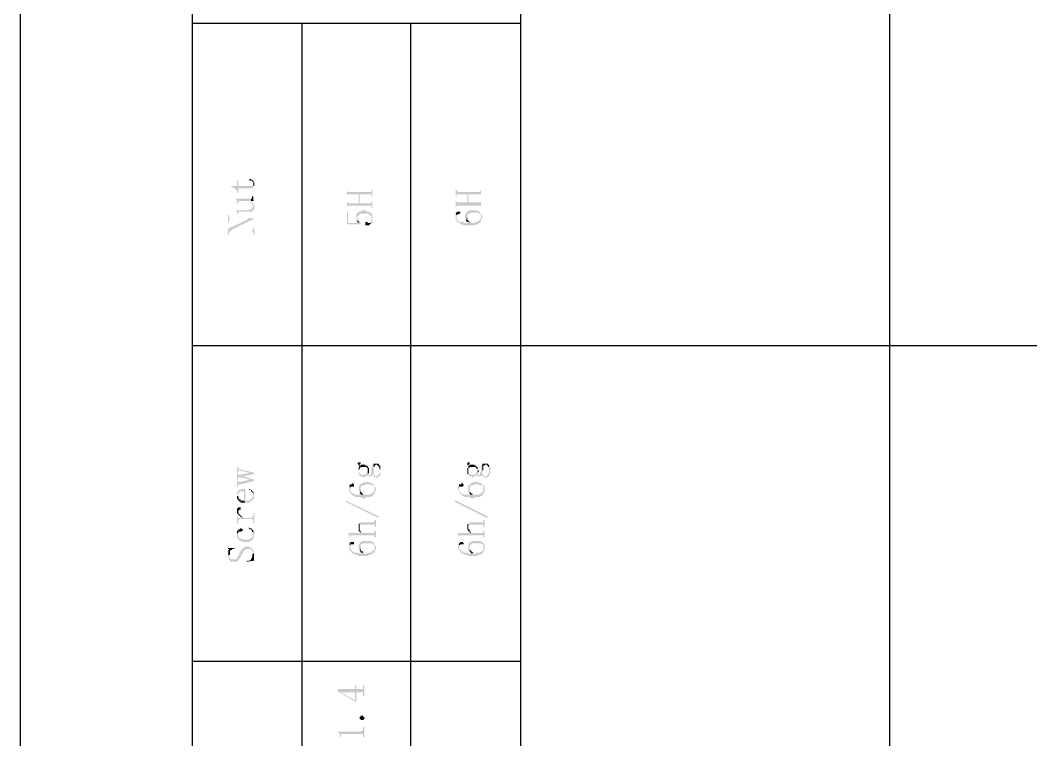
# Model space of a CAD drawing. Header units: millimetres. Extents: x 7018 to 13530, y 4187 to 5692.
# Drawn here: x 10296.11 to 10335.56, y 5109.16 to 5137.25 of the extents above; entities that cross this region are included whole.
import ezdxf

# ---------------------------------------------------------------- set-up
doc = ezdxf.new("R2010")
doc.units = ezdxf.units.MM

msp = doc.modelspace()

# ---------------------------------------------------------------- hatches: boundary and pattern name
at = {"transparency": 33554559}
for points in [[(10304.354, 5130.777), (10304.354, 5130.732), (10304.445, 5130.732), (10304.445, 5130.686), (10304.49, 5130.686), (10304.535, 5130.641), (10304.535, 5130.641), (10304.58, 5130.596), (10304.58, 5130.506), (10304.625, 5130.506), (10304.625, 5130.686), (10305.167, 5130.686), (10305.212, 5130.732), (10305.212, 5130.867), (10305.212, 5130.822), (10305.212, 5130.822), (10305.167, 5130.777), (10304.625, 5130.777), (10304.625, 5131.002), (10304.58, 5131.002), (10304.58, 5130.777)], [(10305.031, 5131.002), (10305.122, 5131.002), (10305.167, 5130.957), (10305.167, 5130.957), (10305.212, 5130.912), (10305.212, 5130.732), (10305.212, 5130.777), (10305.257, 5130.777), (10305.257, 5130.867), (10305.257, 5130.912), (10305.212, 5130.957), (10305.212, 5131.002), (10305.167, 5131.002), (10305.122, 5131.048), (10305.077, 5131.048)], [(10304.535, 5130.28), (10304.535, 5130.235), (10304.58, 5130.235), (10304.58, 5130.19), (10304.58, 5130.1), (10304.625, 5130.1), (10304.625, 5130.145), (10304.625, 5130.19), (10305.077, 5130.19), (10305.077, 5130.145), (10305.122, 5130.145), (10305.167, 5130.1), (10305.167, 5130.055), (10305.167, 5130.055), (10305.212, 5130.009), (10305.212, 5129.964), (10305.212, 5130.145), (10305.167, 5130.145), (10305.122, 5130.19), (10305.122, 5130.28)], [(10305.122, 5130.28), (10305.122, 5130.19), (10305.257, 5130.19), (10305.212, 5130.235), (10305.212, 5130.28), (10305.212, 5130.371), (10305.167, 5130.371), (10305.167, 5130.325), (10305.167, 5130.28), (10305.167, 5130.28)], [(10308.868, 5130.641), (10308.868, 5130.371), (10308.868, 5130.416), (10308.868, 5130.416), (10308.913, 5130.461), (10309.319, 5130.461), (10309.319, 5130.1), (10309.364, 5130.461), (10309.815, 5130.461), (10309.815, 5130.416), (10309.815, 5130.371), (10309.861, 5130.371), (10309.861, 5130.641), (10309.815, 5130.641), (10309.815, 5130.596), (10309.815, 5130.551), (10308.913, 5130.551), (10308.868, 5130.596)], [(10308.868, 5130.19), (10308.868, 5129.919), (10308.868, 5129.964), (10308.868, 5129.964), (10308.913, 5130.009), (10309.815, 5130.009), (10309.815, 5129.919), (10309.861, 5129.919), (10309.861, 5130.19), (10309.815, 5130.19), (10309.815, 5130.145), (10309.815, 5130.1), (10309.364, 5130.1), (10309.364, 5130.461), (10309.319, 5130.1), (10308.913, 5130.1), (10308.913, 5130.145), (10308.868, 5130.145), (10308.868, 5130.19)], [(10313.11, 5130.641), (10313.11, 5130.371), (10313.155, 5130.371), (10313.155, 5130.461), (10313.561, 5130.461), (10313.561, 5130.145), (10313.607, 5130.461), (10314.103, 5130.461), (10314.103, 5130.371), (10314.103, 5130.641), (10314.103, 5130.596), (10314.058, 5130.596), (10314.058, 5130.551), (10313.2, 5130.551), (10313.155, 5130.596), (10313.155, 5130.641), (10313.155, 5130.641)], [(10313.11, 5130.19), (10313.11, 5129.964), (10313.155, 5129.964), (10313.155, 5130.009), (10314.103, 5130.009), (10314.103, 5129.964), (10314.103, 5130.19), (10314.103, 5130.19), (10314.058, 5130.145), (10313.607, 5130.145), (10313.607, 5130.461), (10313.561, 5130.145), (10313.155, 5130.145), (10313.155, 5130.19), (10313.155, 5130.19)], [(10304.535, 5129.829), (10304.535, 5129.829), (10304.58, 5129.784), (10304.58, 5129.739), (10304.58, 5129.694), (10304.625, 5129.694), (10304.625, 5129.739), (10304.625, 5129.739), (10304.67, 5129.784), (10305.167, 5129.784), (10305.212, 5129.829), (10305.212, 5129.829), (10305.257, 5129.874), (10305.257, 5129.964), (10305.257, 5130.055), (10305.212, 5130.055), (10305.212, 5130.1), (10305.212, 5130.145), (10305.212, 5129.964), (10305.212, 5129.964), (10305.167, 5129.919), (10305.167, 5129.874), (10305.077, 5129.874), (10305.031, 5129.829)], [(10304.219, 5129.648), (10304.219, 5129.378), (10304.264, 5129.378), (10304.264, 5129.468), (10304.264, 5129.468), (10304.309, 5129.513), (10304.986, 5129.513), (10304.986, 5129.468), (10305.257, 5129.513), (10304.309, 5129.513), (10304.264, 5129.558), (10304.264, 5129.648)], [(10304.219, 5129.107), (10304.219, 5128.881), (10304.264, 5128.881), (10304.264, 5128.971), (10304.264, 5128.971), (10304.309, 5129.017), (10304.354, 5129.062), (10305.257, 5129.513), (10304.986, 5129.468)], [(10308.868, 5129.784), (10308.868, 5129.287), (10309.409, 5129.287), (10309.409, 5129.333), (10309.364, 5129.333), (10309.364, 5129.378), (10309.319, 5129.333), (10308.913, 5129.333), (10308.913, 5129.784)], [(10309.229, 5129.558), (10309.229, 5129.513), (10309.229, 5129.423), (10309.229, 5129.423), (10309.274, 5129.378), (10309.274, 5129.558), (10309.274, 5129.603), (10309.319, 5129.603), (10309.319, 5129.648), (10309.364, 5129.648), (10309.364, 5129.694), (10309.725, 5129.694), (10309.725, 5129.648), (10309.77, 5129.648), (10309.815, 5129.603), (10309.815, 5129.558), (10309.815, 5129.378), (10309.861, 5129.378), (10309.861, 5129.468), (10309.861, 5129.558), (10309.861, 5129.648), (10309.861, 5129.648), (10309.815, 5129.694), (10309.815, 5129.739), (10309.77, 5129.739), (10309.725, 5129.784), (10309.635, 5129.784), (10309.59, 5129.829), (10309.454, 5129.829), (10309.409, 5129.784), (10309.319, 5129.784), (10309.319, 5129.739), (10309.274, 5129.739), (10309.274, 5129.694), (10309.229, 5129.694), (10309.229, 5129.603), (10309.229, 5129.603)], [(10309.274, 5129.378), (10309.274, 5129.378), (10309.319, 5129.333), (10309.319, 5129.333), (10309.364, 5129.378), (10309.319, 5129.378), (10309.319, 5129.423), (10309.274, 5129.423), (10309.274, 5129.513), (10309.274, 5129.513)], [(10309.59, 5129.287), (10309.59, 5129.242), (10309.725, 5129.242), (10309.77, 5129.287), (10309.77, 5129.287), (10309.815, 5129.333), (10309.815, 5129.513), (10309.815, 5129.468), (10309.815, 5129.378), (10309.815, 5129.378), (10309.77, 5129.333), (10309.68, 5129.333), (10309.68, 5129.378), (10309.59, 5129.378), (10309.59, 5129.333)], [(10313.11, 5129.739), (10313.155, 5129.603), (10313.155, 5129.648), (10313.155, 5129.648), (10313.2, 5129.694), (10313.2, 5129.694), (10313.245, 5129.648), (10313.245, 5129.694), (10313.291, 5129.694), (10313.291, 5129.739), (10313.291, 5129.784), (10313.155, 5129.784), (10313.155, 5129.739)], [(10313.11, 5129.603), (10313.11, 5129.513), (10313.11, 5129.468), (10313.155, 5129.468), (10313.155, 5129.378), (10313.2, 5129.378), (10313.245, 5129.333), (10313.291, 5129.333), (10313.291, 5129.287), (10313.381, 5129.287), (10313.426, 5129.242), (10313.877, 5129.242), (10313.877, 5129.287), (10314.013, 5129.287), (10314.013, 5129.333), (10314.058, 5129.333), (10314.058, 5129.378), (10314.103, 5129.378), (10314.103, 5129.558), (10314.103, 5129.513), (10314.103, 5129.513), (10314.058, 5129.468), (10314.058, 5129.468), (10314.013, 5129.423), (10313.968, 5129.423), (10313.968, 5129.378), (10313.877, 5129.378), (10313.832, 5129.333), (10313.697, 5129.333), (10313.697, 5129.378), (10313.652, 5129.378), (10313.652, 5129.333), (10313.426, 5129.333), (10313.426, 5129.378), (10313.245, 5129.378), (10313.245, 5129.423), (10313.2, 5129.423), (10313.2, 5129.468), (10313.155, 5129.468), (10313.155, 5129.558), (10313.155, 5129.603), (10313.11, 5129.739), (10313.11, 5129.648), (10313.11, 5129.648)], [(10313.471, 5129.558), (10313.471, 5129.513), (10313.471, 5129.513), (10313.516, 5129.468), (10313.516, 5129.423), (10313.516, 5129.423), (10313.561, 5129.558), (10313.561, 5129.603), (10313.561, 5129.694), (10313.652, 5129.694), (10313.652, 5129.739), (10314.013, 5129.739), (10314.013, 5129.694), (10314.058, 5129.694), (10314.103, 5129.648), (10314.103, 5129.603), (10314.103, 5129.423), (10314.103, 5129.468), (10314.148, 5129.513), (10314.148, 5129.558), (10314.148, 5129.648), (10314.103, 5129.648), (10314.103, 5129.694), (10314.103, 5129.694), (10314.058, 5129.739), (10314.058, 5129.784), (10314.013, 5129.784), (10313.968, 5129.829), (10313.607, 5129.829), (10313.607, 5129.784), (10313.561, 5129.784), (10313.516, 5129.739), (10313.516, 5129.694), (10313.471, 5129.648), (10313.471, 5129.603)], [(10313.516, 5129.423), (10313.561, 5129.378), (10313.607, 5129.378), (10313.652, 5129.333), (10313.652, 5129.378), (10313.652, 5129.378), (10313.607, 5129.423), (10313.607, 5129.423), (10313.561, 5129.468), (10313.561, 5129.558), (10313.561, 5129.558)], [(10304.309, 5129.017), (10305.167, 5129.017), (10305.212, 5128.971), (10305.212, 5128.881), (10305.257, 5128.881), (10305.257, 5129.152), (10305.212, 5129.152), (10305.212, 5129.062), (10305.167, 5129.062), (10305.167, 5129.017), (10304.354, 5129.017), (10304.354, 5129.062)], [(10304.58, 5119.81), (10304.58, 5119.584), (10304.625, 5119.584), (10304.625, 5119.629), (10304.625, 5119.674), (10304.67, 5119.674), (10305.077, 5119.584), (10305.077, 5119.584), (10305.257, 5119.539), (10305.257, 5119.584), (10304.67, 5119.719), (10304.67, 5119.719), (10304.625, 5119.764), (10304.625, 5119.81)], [(10309.274, 5119.945), (10309.274, 5119.945), (10309.319, 5119.9), (10309.319, 5119.855), (10309.364, 5119.81), (10309.364, 5119.9), (10309.364, 5119.9), (10309.409, 5119.945), (10309.409, 5119.99), (10309.319, 5119.99)], [(10309.319, 5119.539), (10309.364, 5119.494), (10309.364, 5119.449), (10309.454, 5119.449), (10309.5, 5119.403), (10309.545, 5119.403), (10309.59, 5119.449), (10309.635, 5119.449), (10309.68, 5119.494), (10309.725, 5119.494), (10309.725, 5119.449), (10309.861, 5119.449), (10309.861, 5119.494), (10309.906, 5119.494), (10309.906, 5119.449), (10309.906, 5119.449), (10309.951, 5119.403), (10309.996, 5119.403), (10310.041, 5119.358), (10310.041, 5119.403), (10310.086, 5119.403), (10310.131, 5119.449), (10310.131, 5119.449), (10310.177, 5119.494), (10310.177, 5119.539), (10310.177, 5119.674), (10310.177, 5119.719), (10310.177, 5119.81), (10310.177, 5119.855), (10310.177, 5119.674), (10310.177, 5119.629), (10310.131, 5119.584), (10310.131, 5119.539), (10310.131, 5119.539), (10310.086, 5119.494), (10310.086, 5119.494), (10310.041, 5119.449), (10309.951, 5119.449), (10309.951, 5119.494), (10309.906, 5119.494), (10309.906, 5119.539), (10309.906, 5119.945), (10309.861, 5119.9), (10309.861, 5119.81), (10309.861, 5119.764), (10309.815, 5119.764), (10309.815, 5119.674), (10309.815, 5119.629), (10309.815, 5119.539), (10309.815, 5119.494), (10309.725, 5119.494), (10309.725, 5119.539), (10309.68, 5119.539), (10309.68, 5119.674), (10309.68, 5119.629), (10309.68, 5119.584), (10309.68, 5119.584), (10309.635, 5119.539), (10309.59, 5119.539), (10309.59, 5119.494), (10309.454, 5119.494), (10309.409, 5119.539), (10309.364, 5119.539), (10309.364, 5119.584), (10309.364, 5119.584), (10309.319, 5119.629), (10309.319, 5119.674)], [(10309.319, 5119.674), (10309.319, 5119.629), (10309.319, 5119.539), (10309.319, 5119.674), (10309.319, 5119.674), (10309.364, 5119.719), (10309.364, 5119.764), (10309.364, 5119.764), (10309.409, 5119.81), (10309.635, 5119.81), (10309.635, 5119.764), (10309.68, 5119.764), (10309.68, 5119.674), (10309.68, 5119.539), (10309.725, 5119.584), (10309.725, 5119.674), (10309.725, 5119.764), (10309.725, 5119.764), (10309.68, 5119.81), (10309.68, 5119.855), (10309.59, 5119.855), (10309.59, 5119.9), (10309.409, 5119.9), (10309.409, 5119.855), (10309.364, 5119.855), (10309.364, 5119.9), (10309.364, 5119.81), (10309.319, 5119.81), (10309.319, 5119.764)], [(10309.906, 5119.945), (10309.906, 5119.539), (10309.906, 5119.584), (10309.906, 5119.674), (10309.906, 5119.719), (10309.906, 5119.81), (10309.951, 5119.81), (10309.951, 5119.855), (10309.951, 5119.855), (10309.996, 5119.9), (10310.041, 5119.9), (10310.086, 5119.855), (10310.086, 5119.855), (10310.131, 5119.81), (10310.131, 5119.719), (10310.177, 5119.719), (10310.177, 5119.674), (10310.177, 5119.855), (10310.131, 5119.855), (10310.131, 5119.9), (10310.131, 5119.9), (10310.086, 5119.945)], [(10313.561, 5119.945), (10313.561, 5119.9), (10313.561, 5119.9), (10313.607, 5119.855), (10313.607, 5119.81), (10313.607, 5119.9), (10313.652, 5119.9), (10313.652, 5119.945), (10313.652, 5119.99), (10313.561, 5119.99)], [(10313.561, 5119.674), (10313.561, 5119.629), (10313.561, 5119.539), (10313.607, 5119.539), (10313.607, 5119.674), (10313.607, 5119.764), (10313.652, 5119.764), (10313.652, 5119.81), (10313.877, 5119.81), (10313.922, 5119.764), (10313.922, 5119.764), (10313.968, 5119.719), (10313.968, 5119.674), (10313.968, 5119.539), (10313.968, 5119.584), (10313.968, 5119.584), (10314.013, 5119.629), (10314.013, 5119.674), (10314.013, 5119.674), (10313.968, 5119.719), (10313.968, 5119.764), (10313.968, 5119.81), (10313.922, 5119.81), (10313.922, 5119.855), (10313.877, 5119.855), (10313.832, 5119.9), (10313.697, 5119.9), (10313.652, 5119.855), (10313.607, 5119.855), (10313.607, 5119.9), (10313.607, 5119.81), (10313.607, 5119.764), (10313.561, 5119.764)], [(10313.607, 5119.539), (10313.607, 5119.494), (10313.607, 5119.494), (10313.652, 5119.449), (10313.742, 5119.449), (10313.742, 5119.403), (10313.832, 5119.403), (10313.832, 5119.449), (10313.922, 5119.449), (10313.922, 5119.494), (10313.968, 5119.494), (10313.968, 5119.449), (10314.103, 5119.449), (10314.148, 5119.494), (10314.148, 5119.449), (10314.193, 5119.449), (10314.193, 5119.403), (10314.284, 5119.403), (10314.284, 5119.358), (10314.329, 5119.403), (10314.374, 5119.403), (10314.374, 5119.449), (10314.419, 5119.449), (10314.419, 5119.494), (10314.419, 5119.539), (10314.464, 5119.539), (10314.464, 5119.674), (10314.464, 5119.719), (10314.464, 5119.81), (10314.419, 5119.81), (10314.419, 5119.855), (10314.419, 5119.674), (10314.419, 5119.584), (10314.419, 5119.584), (10314.374, 5119.539), (10314.374, 5119.494), (10314.329, 5119.494), (10314.329, 5119.449), (10314.238, 5119.449), (10314.193, 5119.494), (10314.193, 5119.539), (10314.148, 5119.539), (10314.148, 5119.945), (10314.148, 5119.9), (10314.148, 5119.9), (10314.103, 5119.855), (10314.103, 5119.81), (10314.103, 5119.764), (10314.103, 5119.674), (10314.103, 5119.629), (10314.103, 5119.629), (10314.058, 5119.584), (10314.058, 5119.539), (10314.058, 5119.494), (10314.013, 5119.494), (10313.968, 5119.539), (10313.968, 5119.674), (10313.968, 5119.629), (10313.968, 5119.629), (10313.922, 5119.584), (10313.922, 5119.539), (10313.877, 5119.539), (10313.832, 5119.494), (10313.697, 5119.494), (10313.697, 5119.539), (10313.652, 5119.539), (10313.607, 5119.584), (10313.607, 5119.674)], [(10314.148, 5119.945), (10314.148, 5119.539), (10314.148, 5119.584), (10314.148, 5119.674), (10314.193, 5119.674), (10314.193, 5119.719), (10314.193, 5119.81), (10314.193, 5119.855), (10314.238, 5119.855), (10314.238, 5119.9), (10314.329, 5119.9), (10314.329, 5119.855), (10314.374, 5119.855), (10314.374, 5119.81), (10314.419, 5119.81), (10314.419, 5119.719), (10314.419, 5119.674), (10314.419, 5119.855), (10314.419, 5119.9), (10314.374, 5119.9), (10314.374, 5119.945), (10314.193, 5119.945)], [(10304.58, 5119.539), (10304.58, 5119.313), (10304.625, 5119.313), (10304.625, 5119.358), (10304.625, 5119.403), (10304.716, 5119.403), (10304.806, 5119.449), (10305.257, 5119.539), (10305.077, 5119.584), (10304.67, 5119.494), (10304.625, 5119.494), (10304.625, 5119.539), (10304.625, 5119.539)], [(10304.58, 5119.268), (10304.58, 5119.042), (10304.625, 5119.042), (10304.625, 5119.088), (10304.625, 5119.133), (10304.716, 5119.133), (10305.257, 5119.268), (10305.077, 5119.313), (10304.67, 5119.223), (10304.625, 5119.223), (10304.625, 5119.268), (10304.625, 5119.268)], [(10304.716, 5119.403), (10305.077, 5119.313), (10305.077, 5119.313), (10305.257, 5119.268), (10305.257, 5119.313), (10304.806, 5119.449)], [(10304.58, 5118.817), (10304.58, 5118.681), (10304.58, 5118.726), (10304.625, 5118.726), (10304.625, 5118.772), (10304.625, 5118.817), (10304.67, 5118.817), (10304.716, 5118.862), (10304.851, 5118.862), (10304.851, 5118.501), (10304.896, 5118.411), (10305.077, 5118.411), (10305.077, 5118.456), (10305.122, 5118.456), (10305.167, 5118.501), (10305.167, 5118.501), (10305.212, 5118.546), (10305.212, 5118.591), (10305.257, 5118.591), (10305.257, 5118.681), (10305.257, 5118.726), (10305.257, 5118.772), (10305.212, 5118.817), (10305.212, 5118.862), (10305.212, 5118.726), (10305.212, 5118.636), (10305.167, 5118.636), (10305.167, 5118.591), (10305.167, 5118.591), (10305.122, 5118.546), (10305.077, 5118.546), (10305.077, 5118.501), (10304.896, 5118.501), (10304.896, 5118.952), (10304.716, 5118.952), (10304.716, 5118.907), (10304.625, 5118.907), (10304.625, 5118.862), (10304.625, 5118.862)], [(10305.031, 5118.907), (10305.122, 5118.907), (10305.122, 5118.862), (10305.167, 5118.862), (10305.167, 5118.817), (10305.167, 5118.817), (10305.212, 5118.772), (10305.212, 5118.726), (10305.212, 5118.862), (10305.167, 5118.862), (10305.167, 5118.907), (10305.122, 5118.907), (10305.077, 5118.952), (10305.077, 5118.952)], [(10308.958, 5119.088), (10309.003, 5118.952), (10309.003, 5118.997), (10309.003, 5119.042), (10309.138, 5119.042), (10309.138, 5119.088), (10309.138, 5119.133), (10309.138, 5119.133), (10309.093, 5119.178), (10309.093, 5119.178), (10309.048, 5119.133), (10309.003, 5119.133)], [(10308.958, 5118.997), (10308.958, 5118.907), (10308.958, 5118.862), (10308.958, 5118.862), (10309.003, 5118.817), (10309.003, 5118.772), (10309.048, 5118.772), (10309.048, 5118.726), (10309.093, 5118.726), (10309.093, 5118.681), (10309.184, 5118.681), (10309.184, 5118.636), (10309.409, 5118.636), (10309.454, 5118.591), (10309.59, 5118.591), (10309.635, 5118.636), (10309.815, 5118.636), (10309.815, 5118.681), (10309.861, 5118.681), (10309.906, 5118.726), (10309.906, 5118.726), (10309.951, 5118.772), (10309.951, 5118.952), (10309.951, 5118.907), (10309.951, 5118.862), (10309.906, 5118.862), (10309.906, 5118.817), (10309.861, 5118.817), (10309.861, 5118.772), (10309.77, 5118.772), (10309.77, 5118.726), (10309.545, 5118.726), (10309.5, 5118.772), (10309.5, 5118.726), (10309.184, 5118.726), (10309.138, 5118.772), (10309.093, 5118.772), (10309.048, 5118.817), (10309.048, 5118.817), (10309.003, 5118.862), (10309.003, 5118.952), (10309.003, 5118.952), (10308.958, 5119.088)], [(10309.319, 5118.952), (10309.319, 5118.862), (10309.364, 5118.862), (10309.364, 5118.817), (10309.364, 5118.772), (10309.409, 5118.952), (10309.409, 5119.042), (10309.409, 5119.042), (10309.454, 5119.088), (10309.545, 5119.088), (10309.59, 5119.133), (10309.77, 5119.133), (10309.815, 5119.088), (10309.906, 5119.088), (10309.906, 5119.042), (10309.951, 5119.042), (10309.951, 5118.952), (10309.951, 5118.772), (10309.951, 5118.862), (10309.996, 5118.862), (10309.996, 5118.952), (10309.996, 5118.997), (10309.996, 5118.997), (10309.951, 5119.042), (10309.951, 5119.088), (10309.906, 5119.088), (10309.906, 5119.133), (10309.861, 5119.133), (10309.861, 5119.178), (10309.77, 5119.178), (10309.725, 5119.223), (10309.545, 5119.223), (10309.5, 5119.178), (10309.454, 5119.178), (10309.409, 5119.133), (10309.364, 5119.133), (10309.364, 5119.088), (10309.364, 5119.088), (10309.319, 5119.042), (10309.319, 5118.997), (10309.319, 5118.997)], [(10309.364, 5118.772), (10309.409, 5118.772), (10309.409, 5118.726), (10309.5, 5118.726), (10309.5, 5118.772), (10309.454, 5118.772), (10309.454, 5118.817), (10309.409, 5118.817), (10309.409, 5118.907), (10309.409, 5118.952)], [(10313.2, 5118.997), (10313.2, 5118.907), (10313.2, 5118.907), (10313.245, 5118.862), (10313.245, 5118.817), (10313.291, 5118.817), (10313.291, 5118.772), (10313.291, 5118.772), (10313.336, 5118.726), (10313.336, 5118.726), (10313.381, 5118.681), (10313.426, 5118.681), (10313.471, 5118.636), (10313.652, 5118.636), (10313.697, 5118.591), (10313.832, 5118.591), (10313.877, 5118.636), (10314.058, 5118.636), (10314.103, 5118.681), (10314.148, 5118.681), (10314.148, 5118.726), (10314.193, 5118.726), (10314.193, 5118.772), (10314.193, 5118.952), (10314.193, 5118.907), (10314.193, 5118.862), (10314.193, 5118.862), (10314.148, 5118.817), (10314.148, 5118.817), (10314.103, 5118.772), (10314.058, 5118.772), (10314.013, 5118.726), (10313.787, 5118.726), (10313.787, 5118.772), (10313.742, 5118.726), (10313.426, 5118.726), (10313.426, 5118.772), (10313.336, 5118.772), (10313.336, 5118.817), (10313.291, 5118.817), (10313.291, 5118.862), (10313.245, 5118.862), (10313.245, 5118.952), (10313.245, 5119.088), (10313.245, 5119.088), (10313.2, 5119.042)], [(10313.245, 5119.088), (10313.245, 5118.952), (10313.245, 5118.997), (10313.245, 5119.042), (10313.381, 5119.042), (10313.426, 5119.088), (10313.426, 5119.133), (10313.381, 5119.133), (10313.381, 5119.178), (10313.336, 5119.178), (10313.336, 5119.133), (10313.245, 5119.133)], [(10313.607, 5118.952), (10313.607, 5118.862), (10313.607, 5118.817), (10313.652, 5118.817), (10313.652, 5118.772), (10313.652, 5118.952), (10313.652, 5119.042), (10313.697, 5119.042), (10313.697, 5119.088), (10313.787, 5119.088), (10313.832, 5119.133), (10314.013, 5119.133), (10314.058, 5119.088), (10314.148, 5119.088), (10314.193, 5119.042), (10314.193, 5118.952), (10314.193, 5118.772), (10314.238, 5118.817), (10314.238, 5118.862), (10314.238, 5118.952), (10314.238, 5118.997), (10314.238, 5119.042), (10314.238, 5119.042), (10314.193, 5119.088), (10314.193, 5119.088), (10314.148, 5119.133), (10314.148, 5119.133), (10314.103, 5119.178), (10314.013, 5119.178), (10314.013, 5119.223), (10313.787, 5119.223), (10313.787, 5119.178), (10313.697, 5119.178), (10313.697, 5119.133), (10313.652, 5119.133), (10313.607, 5119.088), (10313.607, 5118.997), (10313.607, 5118.997)], [(10313.652, 5118.772), (10313.652, 5118.772), (10313.697, 5118.726), (10313.742, 5118.726), (10313.787, 5118.772), (10313.742, 5118.772), (10313.697, 5118.817), (10313.697, 5118.817), (10313.652, 5118.862), (10313.652, 5118.907), (10313.652, 5118.952)], [(10304.58, 5118.681), (10304.58, 5118.591), (10304.58, 5118.546), (10304.625, 5118.546), (10304.625, 5118.501), (10304.67, 5118.501), (10304.67, 5118.456), (10304.716, 5118.456), (10304.716, 5118.411), (10304.896, 5118.411), (10304.851, 5118.501), (10304.716, 5118.501), (10304.716, 5118.546), (10304.67, 5118.546), (10304.625, 5118.591), (10304.625, 5118.681), (10304.58, 5118.681), (10304.58, 5118.817), (10304.58, 5118.772), (10304.58, 5118.726)], [(10310.131, 5117.869), (10310.086, 5117.824), (10308.823, 5118.456), (10308.823, 5118.501)], [(10314.374, 5117.869), (10314.329, 5117.824), (10313.065, 5118.456), (10313.11, 5118.501)], [(10304.58, 5118.095), (10304.58, 5118.049), (10304.58, 5118.004), (10304.625, 5117.959), (10304.625, 5118.095), (10304.625, 5118.095), (10304.67, 5118.14), (10304.716, 5118.14), (10304.716, 5118.185), (10304.716, 5118.23), (10304.625, 5118.23), (10304.58, 5118.185), (10304.58, 5118.14)], [(10304.625, 5117.959), (10304.625, 5117.959), (10304.67, 5117.914), (10304.67, 5117.914), (10304.716, 5117.869), (10304.716, 5117.869), (10304.761, 5117.824), (10304.761, 5117.869), (10304.761, 5117.869), (10304.716, 5117.914), (10304.716, 5117.914), (10304.67, 5117.959), (10304.67, 5117.959), (10304.625, 5118.004), (10304.625, 5118.049), (10304.625, 5118.095)], [(10304.535, 5117.824), (10304.535, 5117.824), (10304.58, 5117.779), (10304.58, 5117.734), (10304.58, 5117.643), (10304.58, 5117.598), (10304.625, 5117.598), (10304.625, 5117.734), (10304.625, 5117.734), (10304.67, 5117.779), (10305.167, 5117.779), (10305.212, 5117.734), (10305.212, 5117.598), (10305.257, 5117.598), (10305.257, 5118.004), (10305.212, 5118.004), (10305.212, 5117.869), (10305.167, 5117.869), (10305.167, 5117.824), (10304.851, 5117.824), (10304.806, 5117.869), (10304.761, 5117.869), (10304.761, 5117.824)], [(10309.364, 5117.598), (10309.364, 5117.463), (10309.364, 5117.508), (10309.364, 5117.553), (10309.951, 5117.553), (10309.951, 5117.463), (10309.996, 5117.463), (10309.996, 5117.734), (10309.951, 5117.734), (10309.951, 5117.688), (10309.906, 5117.688), (10309.906, 5117.643), (10309.409, 5117.643)], [(10313.607, 5117.598), (10313.607, 5117.463), (10313.607, 5117.508), (10313.607, 5117.508), (10313.652, 5117.553), (10314.193, 5117.553), (10314.193, 5117.463), (10314.238, 5117.463), (10314.238, 5117.734), (10314.193, 5117.734), (10314.193, 5117.688), (10314.193, 5117.643), (10313.652, 5117.643), (10313.652, 5117.598)], [(10304.58, 5117.192), (10304.58, 5117.102), (10304.58, 5117.057), (10304.58, 5117.192), (10304.58, 5117.192), (10304.625, 5117.237), (10304.625, 5117.282), (10304.761, 5117.282), (10304.761, 5117.327), (10304.806, 5117.327), (10304.806, 5117.372), (10304.761, 5117.372), (10304.761, 5117.418), (10304.716, 5117.418), (10304.67, 5117.372), (10304.625, 5117.372), (10304.625, 5117.327), (10304.58, 5117.327), (10304.58, 5117.237), (10304.58, 5117.237)], [(10304.58, 5117.057), (10304.625, 5117.011), (10304.625, 5116.966), (10304.67, 5116.966), (10304.67, 5116.921), (10304.761, 5116.921), (10304.806, 5116.876), (10305.077, 5116.876), (10305.077, 5116.921), (10305.122, 5116.921), (10305.167, 5116.966), (10305.212, 5116.966), (10305.212, 5117.011), (10305.212, 5117.057), (10305.257, 5117.102), (10305.257, 5117.192), (10305.257, 5117.282), (10305.212, 5117.282), (10305.212, 5117.327), (10305.212, 5117.192), (10305.212, 5117.147), (10305.212, 5117.102), (10305.167, 5117.057), (10305.122, 5117.057), (10305.122, 5117.011), (10305.077, 5117.011), (10305.031, 5116.966), (10304.806, 5116.966), (10304.761, 5117.011), (10304.67, 5117.011), (10304.67, 5117.057), (10304.625, 5117.057), (10304.625, 5117.102), (10304.625, 5117.147), (10304.58, 5117.192)], [(10305.031, 5117.418), (10305.031, 5117.418), (10305.077, 5117.372), (10305.122, 5117.372), (10305.167, 5117.327), (10305.167, 5117.282), (10305.212, 5117.237), (10305.212, 5117.192), (10305.212, 5117.327), (10305.167, 5117.372), (10305.167, 5117.372), (10305.122, 5117.418), (10305.077, 5117.418), (10305.031, 5117.463)], [(10308.913, 5117.237), (10308.913, 5117.192), (10308.958, 5117.192), (10308.958, 5117.147), (10308.958, 5117.057), (10309.003, 5117.057), (10309.003, 5117.102), (10309.003, 5117.147), (10309.951, 5117.147), (10309.951, 5117.057), (10309.996, 5117.057), (10309.996, 5117.327), (10309.951, 5117.327), (10309.951, 5117.282), (10309.951, 5117.282), (10309.906, 5117.237), (10309.454, 5117.237), (10309.409, 5117.282), (10309.409, 5117.237)], [(10309.319, 5117.463), (10309.319, 5117.418), (10309.319, 5117.327), (10309.319, 5117.327), (10309.364, 5117.282), (10309.364, 5117.282), (10309.409, 5117.237), (10309.409, 5117.282), (10309.409, 5117.327), (10309.364, 5117.327), (10309.364, 5117.372), (10309.364, 5117.598), (10309.319, 5117.598), (10309.319, 5117.553), (10309.319, 5117.508)], [(10313.155, 5117.237), (10313.155, 5117.237), (10313.2, 5117.192), (10313.2, 5117.147), (10313.245, 5117.147), (10313.245, 5117.057), (10313.245, 5117.102), (10313.245, 5117.102), (10313.291, 5117.147), (10314.193, 5117.147), (10314.193, 5117.057), (10314.238, 5117.057), (10314.238, 5117.327), (10314.193, 5117.327), (10314.193, 5117.282), (10314.193, 5117.237), (10313.697, 5117.237), (10313.697, 5117.282), (10313.697, 5117.237)], [(10313.561, 5117.463), (10313.561, 5117.418), (10313.561, 5117.372), (10313.607, 5117.327), (10313.607, 5117.282), (10313.652, 5117.282), (10313.652, 5117.237), (10313.697, 5117.237), (10313.697, 5117.282), (10313.652, 5117.282), (10313.652, 5117.327), (10313.652, 5117.372), (10313.607, 5117.372), (10313.607, 5117.598), (10313.607, 5117.598), (10313.561, 5117.553), (10313.561, 5117.508)], [(10308.958, 5116.831), (10309.003, 5116.696), (10309.003, 5116.741), (10309.003, 5116.786), (10309.138, 5116.786), (10309.138, 5116.831), (10309.138, 5116.876), (10309.003, 5116.876), (10309.003, 5116.831)], [(10309.319, 5116.696), (10309.319, 5116.605), (10309.319, 5116.605), (10309.364, 5116.56), (10309.364, 5116.515), (10309.364, 5116.515), (10309.409, 5116.696), (10309.409, 5116.741), (10309.409, 5116.786), (10309.454, 5116.786), (10309.5, 5116.831), (10309.861, 5116.831), (10309.861, 5116.786), (10309.906, 5116.786), (10309.951, 5116.741), (10309.951, 5116.515), (10309.951, 5116.56), (10309.951, 5116.56), (10309.996, 5116.605), (10309.996, 5116.696), (10309.996, 5116.741), (10309.951, 5116.741), (10309.951, 5116.831), (10309.906, 5116.831), (10309.906, 5116.876), (10309.861, 5116.876), (10309.815, 5116.921), (10309.454, 5116.921), (10309.454, 5116.876), (10309.409, 5116.876), (10309.364, 5116.831), (10309.364, 5116.786), (10309.319, 5116.786)], [(10313.245, 5116.831), (10313.245, 5116.696), (10313.245, 5116.741), (10313.245, 5116.741), (10313.291, 5116.786), (10313.426, 5116.786), (10313.426, 5116.831), (10313.426, 5116.831), (10313.381, 5116.876), (10313.291, 5116.876)], [(10313.607, 5116.696), (10313.607, 5116.605), (10313.607, 5116.56), (10313.607, 5116.56), (10313.652, 5116.515), (10313.652, 5116.696), (10313.652, 5116.741), (10313.652, 5116.741), (10313.697, 5116.786), (10313.742, 5116.786), (10313.742, 5116.831), (10314.103, 5116.831), (10314.148, 5116.786), (10314.193, 5116.786), (10314.193, 5116.741), (10314.193, 5116.515), (10314.238, 5116.56), (10314.238, 5116.605), (10314.238, 5116.696), (10314.238, 5116.741), (10314.238, 5116.786), (10314.193, 5116.831), (10314.193, 5116.831), (10314.148, 5116.876), (10314.103, 5116.876), (10314.103, 5116.921), (10313.742, 5116.921), (10313.697, 5116.876), (10313.652, 5116.876), (10313.652, 5116.831), (10313.607, 5116.831), (10313.607, 5116.786)], [(10304.219, 5116.38), (10304.219, 5116.289), (10304.219, 5116.289), (10304.264, 5116.244), (10304.264, 5116.199), (10304.264, 5116.199), (10304.309, 5116.154), (10304.309, 5116.154), (10304.354, 5116.109), (10304.58, 5116.109), (10304.625, 5116.154), (10304.625, 5116.199), (10304.67, 5116.199), (10304.67, 5116.244), (10304.67, 5116.244), (10304.716, 5116.289), (10304.716, 5116.334), (10304.761, 5116.38), (10304.761, 5116.425), (10304.806, 5116.425), (10304.806, 5116.515), (10304.851, 5116.515), (10304.851, 5116.56), (10304.896, 5116.56), (10304.896, 5116.605), (10305.122, 5116.605), (10305.122, 5116.56), (10305.167, 5116.56), (10305.167, 5116.515), (10305.212, 5116.515), (10305.212, 5116.425), (10305.212, 5116.244), (10305.212, 5116.289), (10305.257, 5116.334), (10305.257, 5116.425), (10305.257, 5116.515), (10305.212, 5116.515), (10305.212, 5116.56), (10305.212, 5116.56), (10305.167, 5116.605), (10305.167, 5116.65), (10305.077, 5116.65), (10305.077, 5116.696), (10304.896, 5116.696), (10304.851, 5116.65), (10304.806, 5116.65), (10304.806, 5116.605), (10304.761, 5116.605), (10304.761, 5116.56), (10304.716, 5116.56), (10304.716, 5116.47), (10304.67, 5116.47), (10304.67, 5116.38), (10304.625, 5116.334), (10304.625, 5116.289), (10304.58, 5116.289), (10304.58, 5116.244), (10304.58, 5116.244), (10304.535, 5116.199), (10304.354, 5116.199), (10304.309, 5116.244), (10304.264, 5116.244), (10304.264, 5116.334), (10304.264, 5116.515), (10304.219, 5116.515), (10304.219, 5116.425), (10304.219, 5116.425)], [(10304.219, 5116.65), (10304.219, 5116.605), (10304.264, 5116.605), (10304.264, 5116.425), (10304.264, 5116.515), (10304.309, 5116.515), (10304.309, 5116.56), (10304.354, 5116.56), (10304.4, 5116.605), (10304.445, 5116.605), (10304.49, 5116.65), (10304.445, 5116.65)], [(10308.958, 5116.696), (10308.958, 5116.605), (10308.958, 5116.56), (10309.003, 5116.56), (10309.003, 5116.515), (10309.003, 5116.515), (10309.048, 5116.47), (10309.048, 5116.47), (10309.093, 5116.425), (10309.138, 5116.425), (10309.184, 5116.38), (10309.274, 5116.38), (10309.319, 5116.334), (10309.68, 5116.334), (10309.725, 5116.38), (10309.815, 5116.38), (10309.861, 5116.425), (10309.861, 5116.425), (10309.906, 5116.47), (10309.951, 5116.47), (10309.951, 5116.65), (10309.951, 5116.605), (10309.951, 5116.605), (10309.906, 5116.56), (10309.906, 5116.56), (10309.861, 5116.515), (10309.815, 5116.515), (10309.815, 5116.47), (10309.68, 5116.47), (10309.635, 5116.425), (10309.545, 5116.425), (10309.545, 5116.47), (10309.5, 5116.47), (10309.5, 5116.425), (10309.364, 5116.425), (10309.319, 5116.47), (10309.138, 5116.47), (10309.093, 5116.515), (10309.048, 5116.515), (10309.048, 5116.56), (10309.003, 5116.605), (10309.003, 5116.65), (10309.003, 5116.696), (10308.958, 5116.831), (10308.958, 5116.786), (10308.958, 5116.741)], [(10309.364, 5116.515), (10309.409, 5116.515), (10309.409, 5116.47), (10309.454, 5116.47), (10309.5, 5116.425), (10309.5, 5116.515), (10309.454, 5116.515), (10309.409, 5116.56), (10309.409, 5116.605), (10309.409, 5116.696)], [(10313.2, 5116.696), (10313.2, 5116.605), (10313.245, 5116.605), (10313.245, 5116.56), (10313.245, 5116.56), (10313.291, 5116.515), (10313.291, 5116.47), (10313.336, 5116.47), (10313.336, 5116.425), (10313.426, 5116.425), (10313.426, 5116.38), (10313.561, 5116.38), (10313.561, 5116.334), (10313.968, 5116.334), (10313.968, 5116.38), (10314.103, 5116.38), (10314.103, 5116.425), (10314.148, 5116.425), (10314.148, 5116.47), (10314.193, 5116.47), (10314.193, 5116.65), (10314.193, 5116.605), (10314.193, 5116.56), (10314.148, 5116.56), (10314.148, 5116.515), (10314.103, 5116.515), (10314.058, 5116.47), (10313.922, 5116.47), (10313.922, 5116.425), (10313.832, 5116.425), (10313.787, 5116.47), (10313.787, 5116.47), (10313.742, 5116.425), (10313.607, 5116.425), (10313.607, 5116.47), (10313.381, 5116.47), (10313.381, 5116.515), (10313.336, 5116.515), (10313.291, 5116.56), (10313.291, 5116.605), (10313.245, 5116.605), (10313.245, 5116.65), (10313.245, 5116.831), (10313.245, 5116.786), (10313.2, 5116.786), (10313.2, 5116.741)], [(10313.652, 5116.515), (10313.652, 5116.515), (10313.697, 5116.47), (10313.697, 5116.47), (10313.742, 5116.425), (10313.787, 5116.47), (10313.742, 5116.515), (10313.697, 5116.515), (10313.697, 5116.56), (10313.697, 5116.56), (10313.652, 5116.605), (10313.652, 5116.696)], [(10304.941, 5116.109), (10304.941, 5116.109), (10305.257, 5116.154), (10305.257, 5116.154), (10305.212, 5116.199), (10305.212, 5116.334), (10305.212, 5116.289), (10305.167, 5116.289), (10305.167, 5116.244), (10305.122, 5116.244), (10305.122, 5116.199), (10305.122, 5116.199), (10305.077, 5116.154), (10304.986, 5116.154)], [(10308.507, 5111.144), (10308.507, 5111.054), (10309.184, 5110.648), (10309.229, 5110.648), (10309.229, 5111.009), (10309.5, 5111.009), (10309.5, 5110.873), (10309.545, 5110.873), (10309.545, 5111.28), (10309.5, 5111.28), (10309.5, 5111.189), (10309.5, 5111.144), (10309.229, 5111.144), (10309.229, 5111.28), (10309.184, 5111.28), (10309.184, 5110.693), (10308.642, 5111.009), (10308.642, 5111.009)], [(10308.507, 5111.144), (10308.642, 5111.009), (10309.184, 5111.009), (10309.184, 5110.693), (10309.184, 5111.144)], [(10309.545, 5110.016), (10309.545, 5109.971), (10309.545, 5109.971), (10309.5, 5109.926), (10309.409, 5109.926), (10309.409, 5109.971), (10309.364, 5109.971), (10309.364, 5110.016), (10309.364, 5110.061), (10309.409, 5110.061), (10309.409, 5110.106), (10309.5, 5110.106), (10309.5, 5110.061), (10309.545, 5110.061), (10309.545, 5110.016)], [(10308.507, 5109.474), (10308.507, 5109.474), (10308.552, 5109.429), (10308.552, 5109.429), (10308.597, 5109.384), (10308.597, 5109.339), (10308.597, 5109.249), (10308.642, 5109.249), (10308.642, 5109.384), (10309.5, 5109.384), (10309.5, 5109.339), (10309.5, 5109.249), (10309.545, 5109.249), (10309.545, 5109.655), (10309.5, 5109.655), (10309.5, 5109.565), (10309.5, 5109.519), (10309.454, 5109.519), (10309.409, 5109.474)]]:
    msp.add_hatch(color=256, dxfattribs=at).paths.add_polyline_path(points)

# ---------------------------------------------------------------- linework, layer by layer
for p, q in [((10302.82, 5242.873), (10302.82, 4956.132)), ((10330.044, 5242.873), (10330.044, 4986.912)), ((10315.637, 5124.548), (10712.075, 5124.548))]:
    msp.add_line(p, q)
for points in [[(10716.113, 4951.873), (10716.113, 5248.873), (10296.113, 5248.873), (10296.113, 4951.873)], [(10304.264, 5116.515), (10304.264, 5116.38), (10304.264, 5116.425), (10304.264, 5116.56), (10304.264, 5116.56)], [(10305.212, 5116.334), (10305.212, 5116.199), (10305.212, 5116.244), (10305.212, 5116.425), (10305.212, 5116.38)]]:
    msp.add_lwpolyline(points, close=True)
for points in [[(10315.637, 5242.873), (10315.637, 4956.132)], [(10302.82, 5137.14), (10315.637, 5137.14)], [(10307.108, 5137.14), (10307.108, 5099.455)], [(10311.35, 5137.14), (10311.35, 5099.455)], [(10302.82, 5124.548), (10315.637, 5124.548)], [(10302.82, 5112.227), (10315.637, 5112.227)]]:
    msp.add_lwpolyline(points)

doc.saveas('drawing.dxf')
